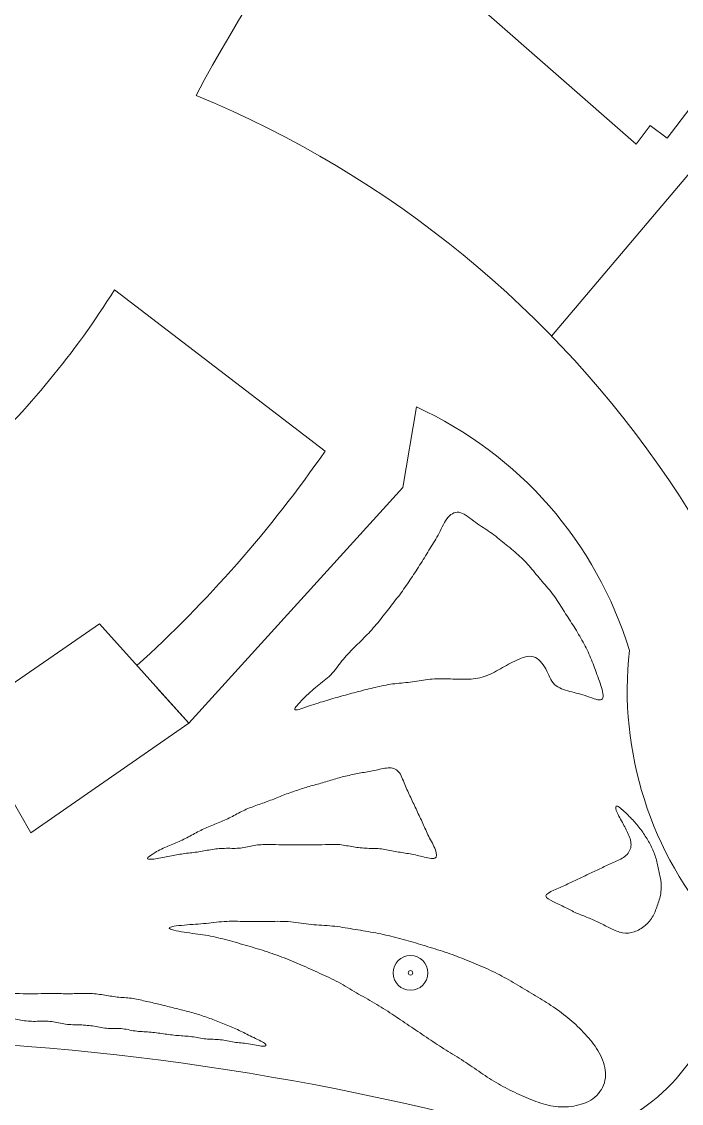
# Model space of a CAD drawing. Header units: inches. Extents: x 36 to 71.8, y 17.4 to 61.8.
# Drawn here: x 58.99 to 63.91, y 32.22 to 40.29 of the extents above; entities that cross this region are included whole.
import ezdxf

# ---------------------------------------------------------------- set-up
doc = ezdxf.new("R2010")
doc.units = ezdxf.units.IN
doc.header["$MEASUREMENT"] = 0
for name, color, linetype, lineweight in [('00_SOURCE_FROZEN', 7, 'Continuous', 18), ('11_EXISTING_TRIMMED', 7, 'Continuous', 13), ('40_PLANTS', 7, 'Continuous', 13)]:
    doc.layers.add(name, color=color, linetype=linetype, lineweight=lineweight)

# ---------------------------------------------------------------- blocks, each defined once
blk = doc.blocks.new('TREE')
for radius in [1, 0.13]:
    blk.add_circle((0, 0), radius)

msp = doc.modelspace()

# ---------------------------------------------------------------- linework, layer by layer
at = {"layer": '00_SOURCE_FROZEN'}
for points in [[(60.2903, 39.7397, -0.089338), (62.8134, 42.9443, -0.322066), (66.0509, 42.9443, -0.030946), (69.1112, 38.8335, -0.044664), (70.7797, 33.5539, -0.301674), (68.9667, 31.1439, -0.082145), (65.5911, 31.0784)], [(60.2903, 39.7397, -0.300089), (65.1799, 32.5384)], [(59.8492, 35.4884, 0.057164), (61.253, 37.0882), (59.6813, 38.2893, -0.064319), (58.6323, 37.0141, -0.064319)], [(59.9983, 35.3223), (60.235, 35.0586), (61.8312, 36.8162), (61.9333, 37.4176, -0.214593), (63.5216, 35.6018, 0.212382), (64.1876, 33.5175, -0.642649), (62.1657, 32.1496, 0.132984), (51.6147, 31.858, -0.471407), (50.9129, 32.2446)]]:
    msp.add_lwpolyline(points, format="xyb", dxfattribs=at)
for points in [[(66.6044, 42.2755), (62.9415, 37.9447)], [(58.564, 35.1056), (59.0582, 34.2414), (60.235, 35.0586), (59.5701, 35.7993), (58.564, 35.1056)]]:
    msp.add_lwpolyline(points, dxfattribs=at)
msp.add_lwpolyline([(62.8271, 40.7024), (63.4451, 41.5024), (64.5339, 40.6717), (64.2414, 40.2883), (64.3837, 40.1797), (63.8039, 39.4198), (63.6773, 39.5164), (63.5712, 39.3774), (62.394, 40.4074), (62.7222, 40.7825)], close=True, dxfattribs=at)
at = {"layer": '11_EXISTING_TRIMMED'}
for points, knots in [([(61.0265, 35.1605), (61.0216, 35.1701), (61.0552, 35.2055), (61.0892, 35.2396), (61.1233, 35.2737), (61.1578, 35.3063), (61.1929, 35.335), (61.228, 35.3637), (61.2637, 35.3883), (61.2943, 35.4194), (61.3248, 35.4506), (61.3502, 35.4882), (61.3782, 35.5233), (61.4062, 35.5585), (61.4368, 35.5911), (61.469, 35.623), (61.5011, 35.655), (61.5348, 35.6863), (61.5663, 35.7189), (61.5977, 35.7515), (61.627, 35.7854), (61.6551, 35.82), (61.6832, 35.8546), (61.71, 35.8899), (61.7373, 35.9249), (61.7646, 35.9599), (61.7924, 35.9947), (61.8186, 36.0304), (61.8449, 36.0661), (61.8696, 36.1028), (61.894, 36.1395), (61.9185, 36.1761), (61.9427, 36.2128), (61.9663, 36.2503), (61.9899, 36.2878), (62.0128, 36.326), (62.0357, 36.3629), (62.0586, 36.3998), (62.0814, 36.4352), (62.1027, 36.4762), (62.1239, 36.5172), (62.1435, 36.5637), (62.1695, 36.5941), (62.1955, 36.6245), (62.2278, 36.6387), (62.2634, 36.6284), (62.299, 36.6181), (62.3378, 36.5833), (62.3756, 36.5554), (62.4134, 36.5276), (62.4501, 36.5068), (62.4854, 36.4818), (62.5207, 36.4568), (62.5546, 36.4277), (62.5895, 36.3994), (62.6244, 36.3711), (62.6602, 36.3437), (62.693, 36.3141), (62.7258, 36.2845), (62.7555, 36.2528), (62.7845, 36.2193), (62.8134, 36.1857), (62.8416, 36.1503), (62.8706, 36.1161), (62.8996, 36.0818), (62.9294, 36.0488), (62.9557, 36.0133), (62.982, 35.9779), (63.0049, 35.9401), (63.0285, 35.9029), (63.0521, 35.8656), (63.0764, 35.8288), (63.1, 35.7916), (63.1235, 35.7545), (63.1464, 35.7169), (63.1678, 35.6782), (63.1893, 35.6395), (63.2094, 35.5997), (63.2265, 35.5604), (63.2435, 35.5211), (63.2576, 35.4824), (63.2736, 35.4392), (63.2896, 35.3961), (63.3077, 35.3484), (63.3178, 35.3089), (63.328, 35.2694), (63.3303, 35.2379), (63.3074, 35.233), (63.2846, 35.2281), (63.2365, 35.2498), (63.1911, 35.2647), (63.1456, 35.2797), (63.1027, 35.288), (63.0614, 35.2997), (63.0201, 35.3115), (62.9803, 35.3266), (62.9534, 35.3585), (62.9266, 35.3903), (62.9127, 35.4389), (62.889, 35.4791), (62.8654, 35.5193), (62.832, 35.5511), (62.7929, 35.5571), (62.7537, 35.563), (62.7088, 35.5431), (62.6668, 35.522), (62.6247, 35.5009), (62.5856, 35.4787), (62.5458, 35.4567), (62.506, 35.4348), (62.4656, 35.4131), (62.423, 35.4012), (62.3804, 35.3892), (62.3356, 35.3869), (62.2902, 35.3867), (62.2449, 35.3865), (62.1991, 35.3885), (62.1535, 35.3893), (62.1078, 35.3901), (62.0624, 35.3898), (62.0183, 35.385), (61.9743, 35.3802), (61.9315, 35.3709), (61.8878, 35.3652), (61.844, 35.3595), (61.7991, 35.3574), (61.7555, 35.3513), (61.7118, 35.3452), (61.6693, 35.3351), (61.6268, 35.3251), (61.5844, 35.3152), (61.542, 35.3053), (61.4995, 35.2944), (61.457, 35.2835), (61.4145, 35.2714), (61.3729, 35.2598), (61.3314, 35.2481), (61.2908, 35.2368), (61.2485, 35.2241), (61.2061, 35.2114), (61.162, 35.1973), (61.1183, 35.1821), (61.0746, 35.167), (61.0313, 35.1508), (61.0265, 35.1605)], [0, 0, 0, 0, 0.020833, 0.020833, 0.020833, 0.041667, 0.041667, 0.041667, 0.0625, 0.0625, 0.0625, 0.083333, 0.083333, 0.083333, 0.104167, 0.104167, 0.104167, 0.125, 0.125, 0.125, 0.145833, 0.145833, 0.145833, 0.166667, 0.166667, 0.166667, 0.1875, 0.1875, 0.1875, 0.208333, 0.208333, 0.208333, 0.229167, 0.229167, 0.229167, 0.25, 0.25, 0.25, 0.270833, 0.270833, 0.270833, 0.291667, 0.291667, 0.291667, 0.3125, 0.3125, 0.3125, 0.333333, 0.333333, 0.333333, 0.354167, 0.354167, 0.354167, 0.375, 0.375, 0.375, 0.395833, 0.395833, 0.395833, 0.416667, 0.416667, 0.416667, 0.4375, 0.4375, 0.4375, 0.458333, 0.458333, 0.458333, 0.479167, 0.479167, 0.479167, 0.5, 0.5, 0.5, 0.520833, 0.520833, 0.520833, 0.541667, 0.541667, 0.541667, 0.5625, 0.5625, 0.5625, 0.583333, 0.583333, 0.583333, 0.604167, 0.604167, 0.604167, 0.625, 0.625, 0.625, 0.645833, 0.645833, 0.645833, 0.666667, 0.666667, 0.666667, 0.6875, 0.6875, 0.6875, 0.708333, 0.708333, 0.708333, 0.729167, 0.729167, 0.729167, 0.75, 0.75, 0.75, 0.770833, 0.770833, 0.770833, 0.791667, 0.791667, 0.791667, 0.8125, 0.8125, 0.8125, 0.833333, 0.833333, 0.833333, 0.854167, 0.854167, 0.854167, 0.875, 0.875, 0.875, 0.895833, 0.895833, 0.895833, 0.916667, 0.916667, 0.916667, 0.9375, 0.9375, 0.9375, 0.958333, 0.958333, 0.958333, 0.979167, 0.979167, 0.979167, 1, 1, 1, 1]), ([(59.9275, 34.0486), (59.9247, 34.0568), (59.9535, 34.0765), (59.9845, 34.0944), (60.0155, 34.1123), (60.0486, 34.1284), (60.0806, 34.1423), (60.1127, 34.1562), (60.1438, 34.1677), (60.1747, 34.1819), (60.2057, 34.1961), (60.2366, 34.2128), (60.2674, 34.2293), (60.2981, 34.2458), (60.3286, 34.2621), (60.3599, 34.2761), (60.3912, 34.2901), (60.4233, 34.3019), (60.4551, 34.3149), (60.4868, 34.3279), (60.5183, 34.3422), (60.5491, 34.358), (60.5799, 34.3738), (60.6102, 34.3911), (60.6413, 34.4059), (60.6724, 34.4208), (60.7042, 34.4332), (60.7364, 34.4447), (60.7686, 34.4561), (60.8012, 34.4666), (60.8331, 34.479), (60.8651, 34.4913), (60.8964, 34.5055), (60.9283, 34.5179), (60.9601, 34.5303), (60.9927, 34.5408), (61.025, 34.5518), (61.0574, 34.5627), (61.0896, 34.5741), (61.1223, 34.5838), (61.1551, 34.5935), (61.1883, 34.6015), (61.2211, 34.6109), (61.254, 34.6204), (61.2864, 34.6312), (61.3191, 34.6408), (61.3519, 34.6505), (61.3849, 34.659), (61.4182, 34.6668), (61.4516, 34.6746), (61.4853, 34.6817), (61.5187, 34.6877), (61.5521, 34.6936), (61.5852, 34.6983), (61.62, 34.7059), (61.6548, 34.7134), (61.6913, 34.7237), (61.7227, 34.7254), (61.7541, 34.727), (61.7804, 34.7199), (61.7999, 34.6972), (61.8195, 34.6745), (61.8323, 34.6361), (61.8464, 34.6015), (61.8604, 34.5668), (61.8758, 34.5358), (61.8909, 34.5041), (61.906, 34.4725), (61.921, 34.4402), (61.9361, 34.4077), (61.9513, 34.3753), (61.9667, 34.3428), (61.9811, 34.311), (61.9954, 34.2792), (62.0088, 34.2482), (62.0257, 34.2148), (62.0426, 34.1814), (62.0629, 34.1457), (62.0746, 34.1151), (62.0862, 34.0845), (62.0893, 34.059), (62.0712, 34.0516), (62.0532, 34.0443), (62.0142, 34.055), (61.978, 34.064), (61.9419, 34.073), (61.9087, 34.0802), (61.8751, 34.086), (61.8416, 34.0918), (61.8076, 34.0963), (61.774, 34.1028), (61.7404, 34.1092), (61.7072, 34.1176), (61.6727, 34.1215), (61.6381, 34.1254), (61.6023, 34.1248), (61.5671, 34.126), (61.532, 34.1273), (61.4975, 34.1304), (61.4636, 34.1361), (61.4297, 34.1417), (61.3963, 34.1499), (61.3616, 34.153), (61.3268, 34.1561), (61.2907, 34.154), (61.2549, 34.1532), (61.2191, 34.1523), (61.1837, 34.1527), (61.1482, 34.1528), (61.1128, 34.153), (61.0772, 34.153), (61.0416, 34.1529), (61.0061, 34.1527), (60.9707, 34.1524), (60.9351, 34.1526), (60.8995, 34.1528), (60.8638, 34.1535), (60.8282, 34.1536), (60.7926, 34.1536), (60.757, 34.1531), (60.723, 34.1476), (60.6889, 34.1422), (60.6563, 34.1319), (60.622, 34.1279), (60.5877, 34.1239), (60.5515, 34.1262), (60.516, 34.1258), (60.4805, 34.1255), (60.4456, 34.1224), (60.4116, 34.1173), (60.3776, 34.1122), (60.3443, 34.105), (60.3101, 34.0997), (60.2759, 34.0945), (60.2407, 34.0913), (60.207, 34.0868), (60.1732, 34.0823), (60.1408, 34.0764), (60.1064, 34.0695), (60.072, 34.0626), (60.0356, 34.0547), (60.0002, 34.0491), (59.9647, 34.0436), (59.9303, 34.0404), (59.9275, 34.0486)], [0, 0, 0, 0, 0.020833, 0.020833, 0.020833, 0.041667, 0.041667, 0.041667, 0.0625, 0.0625, 0.0625, 0.083333, 0.083333, 0.083333, 0.104167, 0.104167, 0.104167, 0.125, 0.125, 0.125, 0.145833, 0.145833, 0.145833, 0.166667, 0.166667, 0.166667, 0.1875, 0.1875, 0.1875, 0.208333, 0.208333, 0.208333, 0.229167, 0.229167, 0.229167, 0.25, 0.25, 0.25, 0.270833, 0.270833, 0.270833, 0.291667, 0.291667, 0.291667, 0.3125, 0.3125, 0.3125, 0.333333, 0.333333, 0.333333, 0.354167, 0.354167, 0.354167, 0.375, 0.375, 0.375, 0.395833, 0.395833, 0.395833, 0.416667, 0.416667, 0.416667, 0.4375, 0.4375, 0.4375, 0.458333, 0.458333, 0.458333, 0.479167, 0.479167, 0.479167, 0.5, 0.5, 0.5, 0.520833, 0.520833, 0.520833, 0.541667, 0.541667, 0.541667, 0.5625, 0.5625, 0.5625, 0.583333, 0.583333, 0.583333, 0.604167, 0.604167, 0.604167, 0.625, 0.625, 0.625, 0.645833, 0.645833, 0.645833, 0.666667, 0.666667, 0.666667, 0.6875, 0.6875, 0.6875, 0.708333, 0.708333, 0.708333, 0.729167, 0.729167, 0.729167, 0.75, 0.75, 0.75, 0.770833, 0.770833, 0.770833, 0.791667, 0.791667, 0.791667, 0.8125, 0.8125, 0.8125, 0.833333, 0.833333, 0.833333, 0.854167, 0.854167, 0.854167, 0.875, 0.875, 0.875, 0.895833, 0.895833, 0.895833, 0.916667, 0.916667, 0.916667, 0.9375, 0.9375, 0.9375, 0.958333, 0.958333, 0.958333, 0.979167, 0.979167, 0.979167, 1, 1, 1, 1]), ([(62.8992, 33.771), (62.8999, 33.7853), (62.9285, 33.7995), (62.9587, 33.8134), (62.989, 33.8273), (63.0209, 33.8409), (63.0508, 33.8546), (63.0808, 33.8684), (63.1089, 33.8822), (63.1376, 33.896), (63.1664, 33.9097), (63.196, 33.9234), (63.2253, 33.9372), (63.2547, 33.951), (63.2838, 33.9649), (63.3128, 33.9787), (63.3418, 33.9925), (63.3706, 34.0062), (63.4007, 34.0193), (63.4309, 34.0324), (63.4622, 34.045), (63.4869, 34.0646), (63.5116, 34.0843), (63.5296, 34.111), (63.5333, 34.1406), (63.537, 34.1702), (63.5263, 34.2027), (63.5136, 34.2323), (63.5008, 34.2619), (63.486, 34.2887), (63.469, 34.3192), (63.4519, 34.3496), (63.4327, 34.3838), (63.4241, 34.4079), (63.4155, 34.4319), (63.4174, 34.4458), (63.4327, 34.4396), (63.4481, 34.4333), (63.4769, 34.407), (63.5024, 34.3824), (63.5279, 34.3578), (63.5501, 34.335), (63.5706, 34.3112), (63.591, 34.2873), (63.6097, 34.2624), (63.6274, 34.2365), (63.6451, 34.2106), (63.6617, 34.1837), (63.6765, 34.156), (63.6912, 34.1283), (63.7041, 34.0997), (63.7137, 34.0703), (63.7234, 34.041), (63.7299, 34.0108), (63.7368, 33.9802), (63.7437, 33.9496), (63.7512, 33.9185), (63.7556, 33.8882), (63.76, 33.8578), (63.7614, 33.8282), (63.7573, 33.7983), (63.7531, 33.7683), (63.7433, 33.7381), (63.7333, 33.7081), (63.7232, 33.6782), (63.713, 33.6485), (63.6979, 33.6215), (63.6829, 33.5946), (63.6631, 33.5705), (63.6389, 33.55), (63.6147, 33.5295), (63.5861, 33.5126), (63.5574, 33.5028), (63.5286, 33.4931), (63.4998, 33.4904), (63.4707, 33.4957), (63.4415, 33.501), (63.4121, 33.5142), (63.3835, 33.528), (63.355, 33.5418), (63.3272, 33.5562), (63.2991, 33.57), (63.271, 33.5837), (63.2426, 33.5969), (63.2136, 33.6086), (63.1846, 33.6204), (63.155, 33.6308), (63.1269, 33.6434), (63.0988, 33.6561), (63.0722, 33.6709), (63.0434, 33.6853), (63.0146, 33.6997), (62.9837, 33.7136), (62.9546, 33.7279), (62.9256, 33.7421), (62.8985, 33.7566), (62.8992, 33.771)], [0, 0, 0, 0, 0.03125, 0.03125, 0.03125, 0.0625, 0.0625, 0.0625, 0.09375, 0.09375, 0.09375, 0.125, 0.125, 0.125, 0.15625, 0.15625, 0.15625, 0.1875, 0.1875, 0.1875, 0.21875, 0.21875, 0.21875, 0.25, 0.25, 0.25, 0.28125, 0.28125, 0.28125, 0.3125, 0.3125, 0.3125, 0.34375, 0.34375, 0.34375, 0.375, 0.375, 0.375, 0.40625, 0.40625, 0.40625, 0.4375, 0.4375, 0.4375, 0.46875, 0.46875, 0.46875, 0.5, 0.5, 0.5, 0.53125, 0.53125, 0.53125, 0.5625, 0.5625, 0.5625, 0.59375, 0.59375, 0.59375, 0.625, 0.625, 0.625, 0.65625, 0.65625, 0.65625, 0.6875, 0.6875, 0.6875, 0.71875, 0.71875, 0.71875, 0.75, 0.75, 0.75, 0.78125, 0.78125, 0.78125, 0.8125, 0.8125, 0.8125, 0.84375, 0.84375, 0.84375, 0.875, 0.875, 0.875, 0.90625, 0.90625, 0.90625, 0.9375, 0.9375, 0.9375, 0.96875, 0.96875, 0.96875, 1, 1, 1, 1]), ([(60.0893, 33.5316), (60.0895, 33.5413), (60.1471, 33.5484), (60.203, 33.5534), (60.259, 33.5583), (60.3133, 33.5611), (60.3651, 33.5663), (60.417, 33.5715), (60.4665, 33.579), (60.5185, 33.5813), (60.5705, 33.5835), (60.6251, 33.5805), (60.6787, 33.5795), (60.7323, 33.5786), (60.785, 33.5797), (60.8381, 33.5807), (60.8912, 33.5816), (60.9447, 33.5823), (60.9965, 33.5777), (61.0484, 33.5732), (61.0986, 33.5634), (61.1501, 33.5579), (61.2017, 33.5524), (61.2545, 33.5512), (61.3062, 33.5462), (61.3578, 33.5412), (61.4083, 33.5324), (61.459, 33.5239), (61.5097, 33.5155), (61.5605, 33.5073), (61.6109, 33.4979), (61.6614, 33.4886), (61.7114, 33.4781), (61.761, 33.4659), (61.8106, 33.4537), (61.8597, 33.4399), (61.9087, 33.4255), (61.9576, 33.4111), (62.0064, 33.3961), (62.0552, 33.3809), (62.104, 33.3658), (62.1528, 33.3504), (62.2008, 33.333), (62.2488, 33.3155), (62.2961, 33.296), (62.3436, 33.2765), (62.3911, 33.257), (62.4387, 33.2376), (62.4853, 33.2159), (62.5318, 33.1941), (62.5772, 33.1701), (62.6222, 33.1448), (62.6671, 33.1196), (62.7116, 33.0931), (62.7559, 33.0666), (62.8002, 33.04), (62.8443, 33.0134), (62.8879, 32.9859), (62.9315, 32.9584), (62.9746, 32.93), (63.016, 32.8989), (63.0575, 32.8677), (63.0973, 32.8338), (63.1356, 32.7974), (63.1739, 32.761), (63.2107, 32.7221), (63.243, 32.6809), (63.2753, 32.6397), (63.3031, 32.5962), (63.3215, 32.5476), (63.34, 32.499), (63.3491, 32.4454), (63.3397, 32.3963), (63.3303, 32.3472), (63.3025, 32.3026), (63.2638, 32.2704), (63.2252, 32.2381), (63.1758, 32.2183), (63.1253, 32.2073), (63.0747, 32.1963), (63.0231, 32.1941), (62.9724, 32.2005), (62.9217, 32.2068), (62.872, 32.2216), (62.8237, 32.239), (62.7754, 32.2563), (62.7285, 32.2761), (62.6819, 32.298), (62.6354, 32.3199), (62.5891, 32.344), (62.5443, 32.3699), (62.4996, 32.3957), (62.4562, 32.4234), (62.4136, 32.4524), (62.3709, 32.4813), (62.3289, 32.5117), (62.2857, 32.5398), (62.2424, 32.568), (62.1979, 32.594), (62.1541, 32.6212), (62.1103, 32.6484), (62.0672, 32.6768), (62.0243, 32.7056), (61.9814, 32.7343), (61.9388, 32.7634), (61.896, 32.7924), (61.8533, 32.8213), (61.8105, 32.8502), (61.7675, 32.8788), (61.7245, 32.9075), (61.6813, 32.936), (61.637, 32.9624), (61.5927, 32.9887), (61.5473, 33.0129), (61.5027, 33.0391), (61.4581, 33.0652), (61.4144, 33.0933), (61.3693, 33.1181), (61.3241, 33.1428), (61.2775, 33.1642), (61.2308, 33.1855), (61.184, 33.2068), (61.1371, 33.2281), (61.09, 33.2487), (61.0429, 33.2694), (60.9957, 33.2896), (60.948, 33.3081), (60.9003, 33.3267), (60.852, 33.3438), (60.8035, 33.3596), (60.755, 33.3754), (60.7062, 33.3899), (60.657, 33.4041), (60.6078, 33.4183), (60.5581, 33.4322), (60.509, 33.445), (60.4599, 33.4578), (60.4114, 33.4696), (60.3605, 33.4781), (60.3097, 33.4866), (60.2565, 33.4917), (60.2013, 33.5005), (60.1462, 33.5093), (60.089, 33.5218), (60.0893, 33.5316)], [0, 0, 0, 0, 0.020833, 0.020833, 0.020833, 0.041667, 0.041667, 0.041667, 0.0625, 0.0625, 0.0625, 0.083333, 0.083333, 0.083333, 0.104167, 0.104167, 0.104167, 0.125, 0.125, 0.125, 0.145833, 0.145833, 0.145833, 0.166667, 0.166667, 0.166667, 0.1875, 0.1875, 0.1875, 0.208333, 0.208333, 0.208333, 0.229167, 0.229167, 0.229167, 0.25, 0.25, 0.25, 0.270833, 0.270833, 0.270833, 0.291667, 0.291667, 0.291667, 0.3125, 0.3125, 0.3125, 0.333333, 0.333333, 0.333333, 0.354167, 0.354167, 0.354167, 0.375, 0.375, 0.375, 0.395833, 0.395833, 0.395833, 0.416667, 0.416667, 0.416667, 0.4375, 0.4375, 0.4375, 0.458333, 0.458333, 0.458333, 0.479167, 0.479167, 0.479167, 0.5, 0.5, 0.5, 0.520833, 0.520833, 0.520833, 0.541667, 0.541667, 0.541667, 0.5625, 0.5625, 0.5625, 0.583333, 0.583333, 0.583333, 0.604167, 0.604167, 0.604167, 0.625, 0.625, 0.625, 0.645833, 0.645833, 0.645833, 0.666667, 0.666667, 0.666667, 0.6875, 0.6875, 0.6875, 0.708333, 0.708333, 0.708333, 0.729167, 0.729167, 0.729167, 0.75, 0.75, 0.75, 0.770833, 0.770833, 0.770833, 0.791667, 0.791667, 0.791667, 0.8125, 0.8125, 0.8125, 0.833333, 0.833333, 0.833333, 0.854167, 0.854167, 0.854167, 0.875, 0.875, 0.875, 0.895833, 0.895833, 0.895833, 0.916667, 0.916667, 0.916667, 0.9375, 0.9375, 0.9375, 0.958333, 0.958333, 0.958333, 0.979167, 0.979167, 0.979167, 1, 1, 1, 1]), ([(58.3686, 32.8993), (58.3638, 32.9117), (58.3907, 32.9365), (58.422, 32.9551), (58.4532, 32.9736), (58.4889, 32.986), (58.5234, 32.9949), (58.5579, 33.0039), (58.5913, 33.0094), (58.6263, 33.0125), (58.6614, 33.0155), (58.6981, 33.0162), (58.7332, 33.0213), (58.7683, 33.0263), (58.8018, 33.0356), (58.8369, 33.0398), (58.8719, 33.044), (58.9086, 33.0429), (58.9451, 33.0424), (58.9816, 33.0418), (59.018, 33.0418), (59.0544, 33.0418), (59.0908, 33.0418), (59.1271, 33.042), (59.1635, 33.0421), (59.1999, 33.0422), (59.2363, 33.0423), (59.2726, 33.0421), (59.3089, 33.0419), (59.3451, 33.0414), (59.3817, 33.0421), (59.4183, 33.0427), (59.4552, 33.0444), (59.4912, 33.0433), (59.5271, 33.0422), (59.5622, 33.0384), (59.597, 33.033), (59.6318, 33.0277), (59.6663, 33.0208), (59.7016, 33.017), (59.7369, 33.0131), (59.773, 33.0123), (59.8079, 33.0075), (59.8429, 33.0028), (59.8767, 32.9942), (59.9108, 32.9863), (59.9449, 32.9785), (59.9792, 32.9714), (60.0133, 32.9633), (60.0474, 32.9553), (60.0812, 32.9463), (60.1151, 32.9377), (60.149, 32.929), (60.183, 32.9208), (60.2168, 32.9121), (60.2506, 32.9033), (60.2843, 32.894), (60.3175, 32.8834), (60.3508, 32.8729), (60.3838, 32.8611), (60.4164, 32.8485), (60.4491, 32.8359), (60.4816, 32.8225), (60.5142, 32.8093), (60.5468, 32.7961), (60.5796, 32.783), (60.6107, 32.7684), (60.6418, 32.7538), (60.6712, 32.7377), (60.7065, 32.7206), (60.7418, 32.7036), (60.7831, 32.6856), (60.8006, 32.6721), (60.8181, 32.6586), (60.8117, 32.6494), (60.7869, 32.6503), (60.7621, 32.6511), (60.7188, 32.662), (60.6804, 32.668), (60.6419, 32.674), (60.6083, 32.6752), (60.5744, 32.6804), (60.5405, 32.6856), (60.5063, 32.6948), (60.4707, 32.6986), (60.4352, 32.7024), (60.3983, 32.7007), (60.363, 32.7042), (60.3276, 32.7076), (60.2939, 32.7161), (60.2588, 32.721), (60.2238, 32.7258), (60.1875, 32.7269), (60.152, 32.7299), (60.1165, 32.7329), (60.0818, 32.7377), (60.0469, 32.7427), (60.012, 32.7477), (59.9769, 32.753), (59.9413, 32.7558), (59.9057, 32.7586), (59.8696, 32.759), (59.8348, 32.764), (59.7999, 32.769), (59.7662, 32.7786), (59.7306, 32.7816), (59.695, 32.7846), (59.6575, 32.7809), (59.622, 32.7837), (59.5865, 32.7864), (59.553, 32.7956), (59.5181, 32.801), (59.4833, 32.8065), (59.4472, 32.8083), (59.4111, 32.8095), (59.3751, 32.8106), (59.339, 32.8111), (59.3042, 32.8164), (59.2694, 32.8217), (59.2358, 32.8317), (59.2003, 32.8353), (59.1649, 32.8388), (59.1276, 32.8359), (59.0911, 32.8356), (59.0547, 32.8352), (59.0192, 32.8375), (58.9845, 32.8434), (58.9499, 32.8493), (58.9161, 32.8587), (58.8806, 32.862), (58.8451, 32.8653), (58.8078, 32.8624), (58.7713, 32.8621), (58.7348, 32.8618), (58.6989, 32.8642), (58.6647, 32.8702), (58.6304, 32.8761), (58.5977, 32.8856), (58.5616, 32.8889), (58.5254, 32.8923), (58.4858, 32.8894), (58.4478, 32.8881), (58.4098, 32.8867), (58.3734, 32.8868), (58.3686, 32.8993)], [0, 0, 0, 0, 0.020833, 0.020833, 0.020833, 0.041667, 0.041667, 0.041667, 0.0625, 0.0625, 0.0625, 0.083333, 0.083333, 0.083333, 0.104167, 0.104167, 0.104167, 0.125, 0.125, 0.125, 0.145833, 0.145833, 0.145833, 0.166667, 0.166667, 0.166667, 0.1875, 0.1875, 0.1875, 0.208333, 0.208333, 0.208333, 0.229167, 0.229167, 0.229167, 0.25, 0.25, 0.25, 0.270833, 0.270833, 0.270833, 0.291667, 0.291667, 0.291667, 0.3125, 0.3125, 0.3125, 0.333333, 0.333333, 0.333333, 0.354167, 0.354167, 0.354167, 0.375, 0.375, 0.375, 0.395833, 0.395833, 0.395833, 0.416667, 0.416667, 0.416667, 0.4375, 0.4375, 0.4375, 0.458333, 0.458333, 0.458333, 0.479167, 0.479167, 0.479167, 0.5, 0.5, 0.5, 0.520833, 0.520833, 0.520833, 0.541667, 0.541667, 0.541667, 0.5625, 0.5625, 0.5625, 0.583333, 0.583333, 0.583333, 0.604167, 0.604167, 0.604167, 0.625, 0.625, 0.625, 0.645833, 0.645833, 0.645833, 0.666667, 0.666667, 0.666667, 0.6875, 0.6875, 0.6875, 0.708333, 0.708333, 0.708333, 0.729167, 0.729167, 0.729167, 0.75, 0.75, 0.75, 0.770833, 0.770833, 0.770833, 0.791667, 0.791667, 0.791667, 0.8125, 0.8125, 0.8125, 0.833333, 0.833333, 0.833333, 0.854167, 0.854167, 0.854167, 0.875, 0.875, 0.875, 0.895833, 0.895833, 0.895833, 0.916667, 0.916667, 0.916667, 0.9375, 0.9375, 0.9375, 0.958333, 0.958333, 0.958333, 0.979167, 0.979167, 0.979167, 1, 1, 1, 1])]:
    msp.add_open_spline(points, degree=3, knots=knots, dxfattribs=at)

# ---------------------------------------------------------------- block references
at = {"layer": '40_PLANTS', "xscale": 0.13, "yscale": 0.13}
msp.add_blockref('TREE', (61.8893, 33.1969), dxfattribs=at)

doc.saveas('drawing.dxf')
